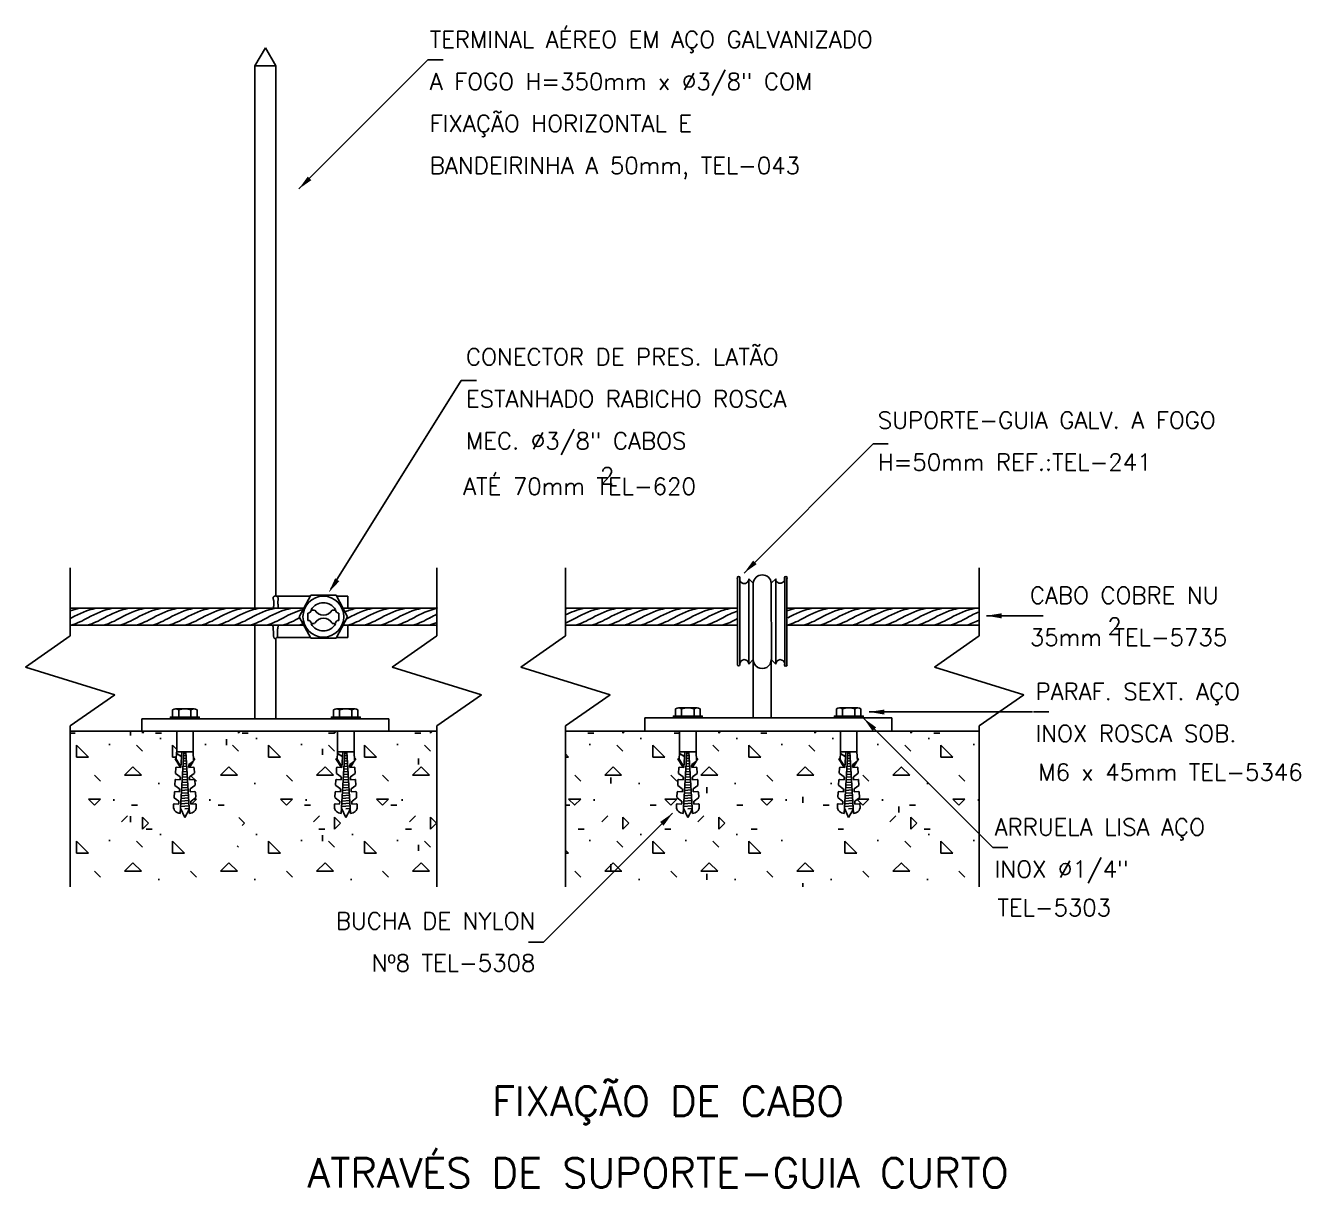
# Model space of a CAD drawing. Header units: millimetres. Extents: x -5910.3 to -5895.1, y -4738.6 to -4724.7.
import ezdxf
from ezdxf.enums import TextEntityAlignment as Align

# ---------------------------------------------------------------- set-up
doc = ezdxf.new("R2010")
doc.units = ezdxf.units.MM
doc.header["$LTSCALE"] = 10
doc.layers.add('Termotécnica', color=7, linetype='Continuous')
doc.styles.add('r140', font='romans.shx')
doc.styles.add('r80', font='romans.shx')

msp = doc.modelspace()

# ---------------------------------------------------------------- hatches: boundary and pattern name
at = {"layer": 'Termotécnica'}
h = msp.add_hatch(dxfattribs=at)
h.set_pattern_fill('CONCRE', color=1, scale=1.142857, style=0)
h.set_pattern_definition([(0, (-5913.127, -4744.8679), (1.14286, 1.14286), [0.14286, -1]), (90, (-5913.127, -4744.8679), (-1.14286, 1.14286), [0.14286, -1]), (135, (-5912.9841, -4744.86785), (-1.142857, 0), [0.20203, -1.414214]), (0, (-5912.9841, -4744.225), (1.14286, 1.14286), [0.14286, -1]), (45, (-5912.9127, -4744.2964), (0, 1.142857), [0.101015, -1.51523]), (135, (-5912.9127, -4744.2964), (-1.142857, 0), [0.101015, -1.51523]), (0, (-5912.5555, -4743.9393), (1.14286, 1.14286), [0.20203, -0.94083]), (45, (-5912.5555, -4743.9393), (0, 1.142857), [0.14286, -1.47339]), (135, (-5912.3535, -4743.9393), (-1.142857, 0), [0.14286, -1.47339]), (90, (-5912.3413, -4744.5821), (-1.14286, 1.14286), [0.14286, -1]), (45, (-5912.34125, -4744.5821), (0, 1.142857), [0.101015, -1.51523]), (135, (-5912.2698, -4744.5107), (-1.142857, 0), [0.101015, -1.51523]), (0, (-5912.9841, -4744.5821), (1.14286, 1.14286), [0.07143, -0.95714]), (0, (-5912.127, -4744.2964), (1.14286, 1.14286), [0.07143, -0.95714]), (90, (-5912.4841, -4744.1536), (-1.14286, 1.14286), [0.07143, -0.95714]), (135, (-5912.34125, -4744.7964), (-1.142857, 0), [0.101015, -1.51523]), (135, (-5912.84125, -4744.0107), (-1.142857, 0), [0.101015, -1.51523]), (45, (-5912.59125, -4744.49285), (0, 1.142857), [0.101015, -1.51523]), (90, (-5912.7341, -4744.725), (-1.14286, 1.14286), [0.01786, -1.125]), (90, (-5912.6805, -4744.2429), (-1.14286, 1.14286), [0.01786, -1.125]), (90, (-5912.1448, -4744.0464), (-1.14286, 1.14286), [0.01786, -1.125]), (90, (-5912.127, -4744.6536), (-1.14286, 1.14286), [0.01786, -1.125])])
h.paths.add_polyline_path([(-5908.091, -4734.189), (-5908.091, -4734.429), (-5907.911, -4734.429), (-5907.911, -4734.189)], flags=8)
h.paths.add_polyline_path([(-5901.007, -4734.166), (-5901.007, -4734.406), (-5900.827, -4734.406), (-5900.827, -4734.166)], flags=8)
h.paths.add_polyline_path([(-5906.39, -4733.486), (-5906.395, -4733.49), (-5906.438, -4733.561), (-5906.389, -4733.558, -0.414214), (-5906.383, -4733.563), (-5906.379, -4733.626, -0.253792), (-5906.382, -4733.631), (-5906.435, -4733.67, 0.253792), (-5906.438, -4733.676), (-5906.436, -4733.706), (-5906.381, -4733.702, -0.414214), (-5906.375, -4733.708), (-5906.371, -4733.771, -0.253792), (-5906.373, -4733.776), (-5906.427, -4733.815, 0.253792), (-5906.429, -4733.82), (-5906.427, -4733.85), (-5906.373, -4733.847, -0.414214), (-5906.366, -4733.853), (-5906.363, -4733.915, -0.253792), (-5906.365, -4733.921), (-5906.418, -4733.96, 0.253792), (-5906.421, -4733.965), (-5906.419, -4733.995), (-5906.364, -4733.992, -0.414214), (-5906.358, -4733.998), (-5906.356, -4734.027, -0.421108), (-5906.437, -4734.106), (-5906.44, -4734.06), (-5906.493, -4734.155), (-5906.543, -4734.045), (-5906.547, -4734.106, -0.421108), (-5906.628, -4734.027), (-5906.626, -4733.998, -0.414214), (-5906.619, -4733.992), (-5906.565, -4733.995), (-5906.563, -4733.965, 0.253792), (-5906.565, -4733.96), (-5906.619, -4733.921, -0.253792), (-5906.621, -4733.915), (-5906.617, -4733.853, -0.414214), (-5906.611, -4733.847), (-5906.556, -4733.85), (-5906.554, -4733.82, 0.253792), (-5906.557, -4733.815), (-5906.61, -4733.776, -0.253792), (-5906.613, -4733.771), (-5906.609, -4733.708, -0.414214), (-5906.603, -4733.702), (-5906.548, -4733.706), (-5906.546, -4733.676, 0.253792), (-5906.548, -4733.67), (-5906.602, -4733.631, -0.253792), (-5906.604, -4733.626), (-5906.601, -4733.563, -0.414214), (-5906.594, -4733.558), (-5906.545, -4733.561), (-5906.609, -4733.457), (-5906.6, -4733.453), (-5906.595, -4733.461), (-5906.59, -4733.387), (-5906.59, -4733.374), (-5906.59, -4733.13), (-5908.309, -4733.13), (-5908.309, -4733.374), (-5908.303, -4733.481, -0.253792), (-5908.305, -4733.486), (-5908.309, -4733.49), (-5908.353, -4733.561), (-5908.304, -4733.558, -0.414214), (-5908.298, -4733.563), (-5908.294, -4733.626, -0.253792), (-5908.297, -4733.631), (-5908.35, -4733.67, 0.253792), (-5908.352, -4733.676), (-5908.351, -4733.706), (-5908.296, -4733.702, -0.414214), (-5908.289, -4733.708), (-5908.286, -4733.771, -0.253792), (-5908.288, -4733.776), (-5908.342, -4733.815, 0.253792), (-5908.344, -4733.82), (-5908.342, -4733.85), (-5908.287, -4733.847, -0.414214), (-5908.281, -4733.853), (-5908.277, -4733.915, -0.253792), (-5908.28, -4733.921), (-5908.333, -4733.96, 0.253792), (-5908.336, -4733.965), (-5908.334, -4733.995), (-5908.279, -4733.992, -0.414214), (-5908.273, -4733.998), (-5908.271, -4734.027, -0.421108), (-5908.352, -4734.106), (-5908.355, -4734.06), (-5908.408, -4734.155), (-5908.458, -4734.045), (-5908.461, -4734.106, -0.421108), (-5908.542, -4734.027), (-5908.541, -4733.998, -0.414214), (-5908.534, -4733.992), (-5908.479, -4733.995), (-5908.478, -4733.965, 0.253792), (-5908.48, -4733.96), (-5908.533, -4733.921, -0.253792), (-5908.536, -4733.915), (-5908.532, -4733.853, -0.414214), (-5908.526, -4733.847), (-5908.471, -4733.85), (-5908.469, -4733.82, 0.253792), (-5908.472, -4733.815), (-5908.525, -4733.776, -0.253792), (-5908.528, -4733.771), (-5908.524, -4733.708, -0.414214), (-5908.517, -4733.702), (-5908.463, -4733.706), (-5908.461, -4733.676, 0.253792), (-5908.463, -4733.67), (-5908.517, -4733.631, -0.253792), (-5908.519, -4733.626), (-5908.515, -4733.563, -0.414214), (-5908.509, -4733.558), (-5908.46, -4733.561), (-5908.524, -4733.457), (-5908.515, -4733.453), (-5908.51, -4733.461), (-5908.505, -4733.387), (-5908.504, -4733.374), (-5908.504, -4733.13), (-5909.771, -4733.13), (-5909.771, -4734.979), (-5905.408, -4734.979), (-5905.408, -4733.13), (-5906.394, -4733.13), (-5906.394, -4733.374), (-5906.388, -4733.481, -0.253792)])
h.paths.add_polyline_path([(-5907.718, -4734.311, -1), (-5908.269, -4734.311, -1)], flags=16)
h.paths.add_polyline_path([(-5898.957, -4733.13), (-5900.41, -4733.13), (-5900.41, -4733.374), (-5900.404, -4733.481, -0.253792), (-5900.406, -4733.486), (-5900.41, -4733.49), (-5900.454, -4733.561), (-5900.405, -4733.558, -0.414214), (-5900.399, -4733.563), (-5900.395, -4733.626, -0.253792), (-5900.398, -4733.631), (-5900.451, -4733.67, 0.253792), (-5900.453, -4733.676), (-5900.452, -4733.706), (-5900.397, -4733.702, -0.414214), (-5900.39, -4733.708), (-5900.387, -4733.771, -0.253792), (-5900.389, -4733.776), (-5900.443, -4733.815, 0.253792), (-5900.445, -4733.82), (-5900.443, -4733.85), (-5900.388, -4733.847, -0.414214), (-5900.382, -4733.853), (-5900.378, -4733.915, -0.253792), (-5900.381, -4733.921), (-5900.434, -4733.96, 0.253792), (-5900.437, -4733.965), (-5900.435, -4733.995), (-5900.38, -4733.992, -0.414214), (-5900.374, -4733.998), (-5900.372, -4734.027, -0.421108), (-5900.453, -4734.106), (-5900.456, -4734.06), (-5900.509, -4734.155), (-5900.559, -4734.045), (-5900.562, -4734.106, -0.421108), (-5900.643, -4734.027), (-5900.642, -4733.998, -0.414214), (-5900.635, -4733.992), (-5900.58, -4733.995), (-5900.579, -4733.965, 0.253792), (-5900.581, -4733.96), (-5900.634, -4733.921, -0.253792), (-5900.637, -4733.915), (-5900.633, -4733.853, -0.414214), (-5900.627, -4733.847), (-5900.572, -4733.85), (-5900.57, -4733.82, 0.253792), (-5900.573, -4733.815), (-5900.626, -4733.776, -0.253792), (-5900.629, -4733.771), (-5900.625, -4733.708, -0.414214), (-5900.618, -4733.702), (-5900.564, -4733.706), (-5900.562, -4733.676, 0.253792), (-5900.564, -4733.67), (-5900.618, -4733.631, -0.253792), (-5900.62, -4733.626), (-5900.617, -4733.563, -0.414214), (-5900.61, -4733.558), (-5900.561, -4733.561), (-5900.625, -4733.457), (-5900.616, -4733.453), (-5900.611, -4733.461), (-5900.606, -4733.387), (-5900.605, -4733.374), (-5900.605, -4733.13), (-5902.325, -4733.13), (-5902.325, -4733.374), (-5902.318, -4733.481, -0.253792), (-5902.321, -4733.486), (-5902.325, -4733.49), (-5902.369, -4733.561), (-5902.32, -4733.558, -0.414214), (-5902.314, -4733.563), (-5902.31, -4733.626, -0.253792), (-5902.313, -4733.631), (-5902.366, -4733.67, 0.253792), (-5902.368, -4733.676), (-5902.367, -4733.706), (-5902.312, -4733.702, -0.414214), (-5902.305, -4733.708), (-5902.302, -4733.771, -0.253792), (-5902.304, -4733.776), (-5902.357, -4733.815, 0.253792), (-5902.36, -4733.82), (-5902.358, -4733.85), (-5902.303, -4733.847, -0.414214), (-5902.297, -4733.853), (-5902.293, -4733.915, -0.253792), (-5902.296, -4733.921), (-5902.349, -4733.96, 0.253792), (-5902.351, -4733.965), (-5902.35, -4733.995), (-5902.295, -4733.992, -0.414214), (-5902.288, -4733.998), (-5902.287, -4734.027, -0.421108), (-5902.368, -4734.106), (-5902.37, -4734.06), (-5902.424, -4734.155), (-5902.474, -4734.045), (-5902.477, -4734.106, -0.421108), (-5902.558, -4734.027), (-5902.557, -4733.998, -0.414214), (-5902.55, -4733.992), (-5902.495, -4733.995), (-5902.493, -4733.965, 0.253792), (-5902.496, -4733.96), (-5902.549, -4733.921, -0.253792), (-5902.552, -4733.915), (-5902.548, -4733.853, -0.414214), (-5902.542, -4733.847), (-5902.487, -4733.85), (-5902.485, -4733.82, 0.253792), (-5902.488, -4733.815), (-5902.541, -4733.776, -0.253792), (-5902.543, -4733.771), (-5902.54, -4733.708, -0.414214), (-5902.533, -4733.702), (-5902.478, -4733.706), (-5902.477, -4733.676, 0.253792), (-5902.479, -4733.67), (-5902.532, -4733.631, -0.253792), (-5902.535, -4733.626), (-5902.531, -4733.563, -0.414214), (-5902.525, -4733.558), (-5902.476, -4733.561), (-5902.54, -4733.457), (-5902.531, -4733.453), (-5902.525, -4733.461), (-5902.521, -4733.387), (-5902.52, -4733.374), (-5902.52, -4733.13), (-5903.879, -4733.13), (-5903.879, -4734.979), (-5898.957, -4734.979)])
h.paths.add_polyline_path([(-5900.635, -4734.289, -1), (-5901.185, -4734.289, -1)], flags=16)

# ---------------------------------------------------------------- linework, layer by layer
at = {"layer": 'Termotécnica', "color": 2}
for p, q in [((-5907.574, -4725.214), (-5907.449, -4724.998)), ((-5907.324, -4725.214), (-5907.449, -4724.998)), ((-5907.051, -4726.677), (-5905.515, -4725.142)), ((-5905.335, -4725.142), (-5905.515, -4725.142)), ((-5907.574, -4731.666), (-5907.574, -4725.214)), ((-5907.574, -4725.214), (-5907.324, -4725.214)), ((-5907.324, -4725.214), (-5907.324, -4731.521)), ((-5906.669, -4731.44), (-5905.118, -4728.958)), ((-5904.937, -4728.958), (-5905.118, -4728.958)), ((-5901.753, -4731.247), (-5900.218, -4729.711)), ((-5900.037, -4729.711), (-5900.218, -4729.711)), ((-5909.771, -4731.185), (-5909.771, -4731.995)), ((-5905.408, -4731.185), (-5905.408, -4731.995)), ((-5903.879, -4731.185), (-5903.879, -4731.995)), ((-5898.957, -4731.185), (-5898.957, -4731.995)), ((-5901.831, -4732.331), (-5901.831, -4731.315)), ((-5901.805, -4732.331), (-5901.805, -4731.315)), ((-5901.698, -4732.331), (-5901.698, -4731.315)), ((-5901.698, -4731.315), (-5901.644, -4731.368)), ((-5901.644, -4731.368), (-5901.644, -4732.304)), ((-5901.431, -4731.368), (-5901.377, -4731.315)), ((-5901.428, -4732.284), (-5901.429, -4731.372)), ((-5901.377, -4732.331), (-5901.377, -4731.315)), ((-5901.27, -4732.357), (-5901.27, -4731.288)), ((-5901.243, -4732.331), (-5901.243, -4731.315)), ((-5907.32, -4731.522), (-5906.917, -4731.522)), ((-5907.298, -4731.542), (-5907.298, -4731.546)), ((-5907.047, -4731.766), (-5906.909, -4731.509)), ((-5906.759, -4731.509), (-5906.909, -4731.509)), ((-5906.759, -4731.509), (-5906.608, -4731.509)), ((-5906.608, -4731.509), (-5906.47, -4731.766)), ((-5906.601, -4731.522), (-5906.466, -4731.522)), ((-5906.466, -4731.666), (-5906.466, -4731.522)), ((-5909.771, -4731.666), (-5906.994, -4731.666)), ((-5906.863, -4731.688), (-5906.902, -4731.688)), ((-5906.655, -4731.688), (-5906.615, -4731.688)), ((-5906.524, -4731.666), (-5905.408, -4731.666)), ((-5903.879, -4731.666), (-5901.831, -4731.666)), ((-5901.243, -4731.666), (-5898.957, -4731.666)), ((-5906.992, -4731.869), (-5909.771, -4731.869)), ((-5907.574, -4732.983), (-5907.574, -4731.869)), ((-5906.909, -4732.023), (-5907.047, -4731.766)), ((-5906.943, -4731.723), (-5906.943, -4731.81)), ((-5906.863, -4731.846), (-5906.902, -4731.846)), ((-5906.655, -4731.846), (-5906.615, -4731.846)), ((-5906.47, -4731.766), (-5906.608, -4732.023)), ((-5906.574, -4731.723), (-5906.574, -4731.81)), ((-5905.408, -4731.869), (-5906.525, -4731.869)), ((-5906.466, -4732.012), (-5906.466, -4731.868)), ((-5901.831, -4731.869), (-5903.879, -4731.869)), ((-5898.957, -4731.869), (-5901.243, -4731.869)), ((-5898.87, -4731.755), (-5898.427, -4731.755)), ((-5898.427, -4731.755), (-5898.258, -4731.755)), ((-5898.195, -4731.755), (-5898.258, -4731.755)), ((-5909.771, -4731.995), (-5910.303, -4732.366)), ((-5907.311, -4732.012), (-5906.915, -4732.012)), ((-5906.602, -4732.012), (-5906.466, -4732.012)), ((-5905.408, -4731.995), (-5905.94, -4732.366)), ((-5903.879, -4731.995), (-5904.411, -4732.366)), ((-5898.957, -4731.995), (-5899.489, -4732.366)), ((-5907.324, -4732.025), (-5907.324, -4732.983)), ((-5906.759, -4732.023), (-5906.909, -4732.023)), ((-5906.759, -4732.023), (-5906.608, -4732.023)), ((-5901.644, -4732.277), (-5901.698, -4732.331)), ((-5901.644, -4732.277), (-5901.644, -4732.971)), ((-5901.644, -4732.971), (-5901.644, -4732.277)), ((-5901.644, -4732.971), (-5901.644, -4732.277)), ((-5901.43, -4732.277), (-5901.377, -4732.331)), ((-5901.43, -4732.971), (-5901.43, -4732.277)), ((-5910.303, -4732.366), (-5909.239, -4732.696)), ((-5905.94, -4732.366), (-5904.876, -4732.696)), ((-5904.411, -4732.366), (-5903.346, -4732.696)), ((-5899.489, -4732.366), (-5898.424, -4732.696)), ((-5909.239, -4732.696), (-5909.771, -4733.066)), ((-5904.876, -4732.696), (-5905.408, -4733.066)), ((-5903.346, -4732.696), (-5903.879, -4733.066)), ((-5898.424, -4732.696), (-5898.957, -4733.066)), ((-5908.552, -4732.876), (-5908.552, -4732.96)), ((-5908.299, -4732.862), (-5908.516, -4732.862)), ((-5908.48, -4732.876), (-5908.48, -4732.96)), ((-5908.334, -4732.876), (-5908.334, -4732.96)), ((-5908.262, -4732.876), (-5908.262, -4732.96)), ((-5906.637, -4732.876), (-5906.637, -4732.96)), ((-5906.384, -4732.862), (-5906.601, -4732.862)), ((-5906.565, -4732.876), (-5906.565, -4732.96)), ((-5906.419, -4732.876), (-5906.419, -4732.96)), ((-5906.347, -4732.876), (-5906.347, -4732.96)), ((-5902.568, -4732.864), (-5902.568, -4732.948)), ((-5902.314, -4732.85), (-5902.532, -4732.85)), ((-5902.496, -4732.864), (-5902.496, -4732.948)), ((-5902.349, -4732.864), (-5902.349, -4732.948)), ((-5902.277, -4732.864), (-5902.277, -4732.948)), ((-5900.653, -4732.864), (-5900.653, -4732.948)), ((-5900.4, -4732.85), (-5900.617, -4732.85)), ((-5900.581, -4732.864), (-5900.581, -4732.948)), ((-5900.435, -4732.864), (-5900.435, -4732.948)), ((-5900.363, -4732.864), (-5900.363, -4732.948)), ((-5900.264, -4732.899), (-5898.321, -4732.899)), ((-5898.128, -4732.899), (-5898.308, -4732.899)), ((-5909.771, -4733.066), (-5909.771, -4734.979)), ((-5908.919, -4732.983), (-5908.919, -4733.13)), ((-5908.919, -4732.983), (-5905.98, -4732.983)), ((-5908.552, -4732.96), (-5908.262, -4732.96)), ((-5906.637, -4732.96), (-5906.347, -4732.96)), ((-5905.98, -4733.13), (-5905.98, -4732.983)), ((-5905.408, -4733.066), (-5905.408, -4734.979)), ((-5903.879, -4733.066), (-5903.879, -4734.979)), ((-5902.935, -4732.971), (-5902.935, -4733.13)), ((-5902.935, -4732.971), (-5899.995, -4732.971)), ((-5902.568, -4732.948), (-5902.277, -4732.948)), ((-5900.653, -4732.948), (-5900.363, -4732.948)), ((-5900.33, -4732.976), (-5898.795, -4734.512)), ((-5899.995, -4733.13), (-5899.995, -4732.971)), ((-5898.957, -4733.066), (-5898.957, -4734.979)), ((-5908.504, -4733.13), (-5908.309, -4733.13)), ((-5908.504, -4733.374), (-5908.504, -4733.13)), ((-5908.309, -4733.374), (-5908.309, -4733.13)), ((-5906.59, -4733.13), (-5906.394, -4733.13)), ((-5906.59, -4733.374), (-5906.59, -4733.13)), ((-5906.394, -4733.374), (-5906.394, -4733.13)), ((-5902.52, -4733.13), (-5902.325, -4733.13)), ((-5902.52, -4733.374), (-5902.52, -4733.13)), ((-5902.325, -4733.374), (-5902.325, -4733.13)), ((-5900.605, -4733.13), (-5900.41, -4733.13)), ((-5900.605, -4733.374), (-5900.605, -4733.13)), ((-5900.41, -4733.374), (-5900.41, -4733.13)), ((-5908.504, -4733.374), (-5908.309, -4733.374)), ((-5908.461, -4734.106), (-5908.419, -4733.374)), ((-5908.454, -4733.561), (-5908.443, -4733.374)), ((-5908.352, -4734.106), (-5908.394, -4733.374)), ((-5906.59, -4733.374), (-5906.394, -4733.374)), ((-5906.547, -4734.106), (-5906.504, -4733.374)), ((-5906.539, -4733.561), (-5906.529, -4733.374)), ((-5906.437, -4734.106), (-5906.48, -4733.374)), ((-5902.52, -4733.374), (-5902.325, -4733.374)), ((-5902.477, -4734.106), (-5902.435, -4733.374)), ((-5902.47, -4733.561), (-5902.459, -4733.374)), ((-5902.368, -4734.106), (-5902.41, -4733.374)), ((-5900.605, -4733.374), (-5900.41, -4733.374)), ((-5900.562, -4734.106), (-5900.52, -4733.374)), ((-5900.555, -4733.561), (-5900.544, -4733.374)), ((-5900.453, -4734.106), (-5900.495, -4733.374)), ((-5908.359, -4733.561), (-5908.361, -4733.531)), ((-5908.358, -4733.526), (-5908.305, -4733.486)), ((-5906.444, -4733.561), (-5906.446, -4733.531)), ((-5906.444, -4733.526), (-5906.39, -4733.486)), ((-5902.375, -4733.561), (-5902.377, -4733.531)), ((-5902.374, -4733.526), (-5902.321, -4733.486)), ((-5900.46, -4733.561), (-5900.462, -4733.531)), ((-5900.459, -4733.526), (-5900.406, -4733.486)), ((-5908.519, -4733.626), (-5908.515, -4733.563)), ((-5908.463, -4733.67), (-5908.517, -4733.631)), ((-5908.509, -4733.558), (-5908.454, -4733.561)), ((-5908.463, -4733.706), (-5908.461, -4733.676)), ((-5908.304, -4733.558), (-5908.359, -4733.561)), ((-5908.351, -4733.706), (-5908.352, -4733.676)), ((-5908.35, -4733.67), (-5908.297, -4733.631)), ((-5908.294, -4733.626), (-5908.298, -4733.563)), ((-5906.604, -4733.626), (-5906.601, -4733.563)), ((-5906.548, -4733.67), (-5906.602, -4733.631)), ((-5906.594, -4733.558), (-5906.539, -4733.561)), ((-5906.548, -4733.706), (-5906.546, -4733.676)), ((-5906.389, -4733.558), (-5906.444, -4733.561)), ((-5906.436, -4733.706), (-5906.438, -4733.676)), ((-5906.435, -4733.67), (-5906.382, -4733.631)), ((-5906.379, -4733.626), (-5906.383, -4733.563)), ((-5902.535, -4733.626), (-5902.531, -4733.563)), ((-5902.479, -4733.67), (-5902.532, -4733.631)), ((-5902.525, -4733.558), (-5902.47, -4733.561)), ((-5902.478, -4733.706), (-5902.477, -4733.676)), ((-5902.32, -4733.558), (-5902.375, -4733.561)), ((-5902.367, -4733.706), (-5902.368, -4733.676)), ((-5902.366, -4733.67), (-5902.313, -4733.631)), ((-5902.31, -4733.626), (-5902.314, -4733.563)), ((-5900.62, -4733.626), (-5900.617, -4733.563)), ((-5900.564, -4733.67), (-5900.618, -4733.631)), ((-5900.61, -4733.558), (-5900.555, -4733.561)), ((-5900.564, -4733.706), (-5900.562, -4733.676)), ((-5900.405, -4733.558), (-5900.46, -4733.561)), ((-5900.452, -4733.706), (-5900.453, -4733.676)), ((-5900.451, -4733.67), (-5900.398, -4733.631)), ((-5900.395, -4733.626), (-5900.399, -4733.563)), ((-5908.528, -4733.771), (-5908.524, -4733.708)), ((-5908.472, -4733.815), (-5908.525, -4733.776)), ((-5908.517, -4733.702), (-5908.463, -4733.706)), ((-5908.471, -4733.85), (-5908.469, -4733.82)), ((-5908.296, -4733.702), (-5908.351, -4733.706)), ((-5908.342, -4733.85), (-5908.344, -4733.82)), ((-5908.342, -4733.815), (-5908.288, -4733.776)), ((-5908.286, -4733.771), (-5908.289, -4733.708)), ((-5906.613, -4733.771), (-5906.609, -4733.708)), ((-5906.557, -4733.815), (-5906.61, -4733.776)), ((-5906.603, -4733.702), (-5906.548, -4733.706)), ((-5906.556, -4733.85), (-5906.554, -4733.82)), ((-5906.381, -4733.702), (-5906.436, -4733.706)), ((-5906.427, -4733.85), (-5906.429, -4733.82)), ((-5906.427, -4733.815), (-5906.373, -4733.776)), ((-5906.371, -4733.771), (-5906.375, -4733.708)), ((-5902.543, -4733.771), (-5902.54, -4733.708)), ((-5902.488, -4733.815), (-5902.541, -4733.776)), ((-5902.533, -4733.702), (-5902.478, -4733.706)), ((-5902.487, -4733.85), (-5902.485, -4733.82)), ((-5902.312, -4733.702), (-5902.367, -4733.706)), ((-5902.358, -4733.85), (-5902.36, -4733.82)), ((-5902.357, -4733.815), (-5902.304, -4733.776)), ((-5902.302, -4733.771), (-5902.305, -4733.708)), ((-5900.629, -4733.771), (-5900.625, -4733.708)), ((-5900.573, -4733.815), (-5900.626, -4733.776)), ((-5900.618, -4733.702), (-5900.564, -4733.706)), ((-5900.572, -4733.85), (-5900.57, -4733.82)), ((-5900.397, -4733.702), (-5900.452, -4733.706)), ((-5900.443, -4733.85), (-5900.445, -4733.82)), ((-5900.443, -4733.815), (-5900.389, -4733.776)), ((-5900.387, -4733.771), (-5900.39, -4733.708)), ((-5908.536, -4733.915), (-5908.532, -4733.853)), ((-5908.534, -4733.992), (-5908.479, -4733.995)), ((-5908.48, -4733.96), (-5908.533, -4733.921)), ((-5908.526, -4733.847), (-5908.471, -4733.85)), ((-5908.479, -4733.995), (-5908.478, -4733.965)), ((-5908.287, -4733.847), (-5908.342, -4733.85)), ((-5908.334, -4733.995), (-5908.336, -4733.965)), ((-5908.279, -4733.992), (-5908.334, -4733.995)), ((-5908.333, -4733.96), (-5908.28, -4733.921)), ((-5908.277, -4733.915), (-5908.281, -4733.853)), ((-5906.621, -4733.915), (-5906.617, -4733.853)), ((-5906.565, -4733.96), (-5906.619, -4733.921)), ((-5906.619, -4733.992), (-5906.565, -4733.995)), ((-5906.611, -4733.847), (-5906.556, -4733.85)), ((-5906.565, -4733.995), (-5906.563, -4733.965)), ((-5906.373, -4733.847), (-5906.427, -4733.85)), ((-5906.419, -4733.995), (-5906.421, -4733.965)), ((-5906.364, -4733.992), (-5906.419, -4733.995)), ((-5906.418, -4733.96), (-5906.365, -4733.921)), ((-5906.363, -4733.915), (-5906.366, -4733.853)), ((-5902.552, -4733.915), (-5902.548, -4733.853)), ((-5902.55, -4733.992), (-5902.495, -4733.995)), ((-5902.496, -4733.96), (-5902.549, -4733.921)), ((-5902.542, -4733.847), (-5902.487, -4733.85)), ((-5902.495, -4733.995), (-5902.493, -4733.965)), ((-5902.303, -4733.847), (-5902.358, -4733.85)), ((-5902.35, -4733.995), (-5902.351, -4733.965)), ((-5902.295, -4733.992), (-5902.35, -4733.995)), ((-5902.349, -4733.96), (-5902.296, -4733.921)), ((-5902.293, -4733.915), (-5902.297, -4733.853)), ((-5900.637, -4733.915), (-5900.633, -4733.853)), ((-5900.635, -4733.992), (-5900.58, -4733.995)), ((-5900.581, -4733.96), (-5900.634, -4733.921)), ((-5900.627, -4733.847), (-5900.572, -4733.85)), ((-5900.58, -4733.995), (-5900.579, -4733.965)), ((-5900.388, -4733.847), (-5900.443, -4733.85)), ((-5900.435, -4733.995), (-5900.437, -4733.965)), ((-5900.38, -4733.992), (-5900.435, -4733.995)), ((-5900.434, -4733.96), (-5900.381, -4733.921)), ((-5900.378, -4733.915), (-5900.382, -4733.853)), ((-5908.542, -4734.027), (-5908.541, -4733.998)), ((-5908.408, -4734.155), (-5908.458, -4734.045)), ((-5908.355, -4734.06), (-5908.408, -4734.155)), ((-5908.271, -4734.027), (-5908.273, -4733.998)), ((-5906.628, -4734.027), (-5906.626, -4733.998)), ((-5906.493, -4734.155), (-5906.543, -4734.045)), ((-5906.44, -4734.06), (-5906.493, -4734.155)), ((-5906.356, -4734.027), (-5906.358, -4733.998)), ((-5902.604, -4734.104), (-5904.14, -4735.639)), ((-5902.558, -4734.027), (-5902.557, -4733.998)), ((-5902.424, -4734.155), (-5902.474, -4734.045)), ((-5902.37, -4734.06), (-5902.424, -4734.155)), ((-5902.287, -4734.027), (-5902.288, -4733.998)), ((-5900.643, -4734.027), (-5900.642, -4733.998)), ((-5900.509, -4734.155), (-5900.559, -4734.045)), ((-5900.456, -4734.06), (-5900.509, -4734.155)), ((-5900.372, -4734.027), (-5900.374, -4733.998)), ((-5898.615, -4734.512), (-5898.795, -4734.512)), ((-5904.14, -4735.639), (-5904.32, -4735.639))]:
    msp.add_line(p, q, dxfattribs=at)
at = {"layer": 'Termotécnica', "color": 3}
for p, q in [((-5905.408, -4733.13), (-5909.771, -4733.13)), ((-5898.957, -4733.13), (-5903.879, -4733.13))]:
    msp.add_line(p, q, dxfattribs=at)
at = {"layer": 'Termotécnica', "color": 1}
for p, q in [((-5908.505, -4733.387), (-5908.504, -4733.374)), ((-5908.309, -4733.374), (-5908.303, -4733.481)), ((-5906.59, -4733.387), (-5906.59, -4733.374)), ((-5906.394, -4733.374), (-5906.388, -4733.481)), ((-5902.521, -4733.387), (-5902.52, -4733.374)), ((-5902.325, -4733.374), (-5902.318, -4733.481)), ((-5900.606, -4733.387), (-5900.605, -4733.374)), ((-5900.41, -4733.374), (-5900.404, -4733.481)), ((-5908.524, -4733.457), (-5908.515, -4733.453)), ((-5908.46, -4733.561), (-5908.524, -4733.457)), ((-5908.454, -4733.552), (-5908.515, -4733.453)), ((-5908.505, -4733.387), (-5908.51, -4733.461)), ((-5908.449, -4733.431), (-5908.503, -4733.392)), ((-5908.386, -4733.514), (-5908.427, -4733.517)), ((-5908.388, -4733.482), (-5908.425, -4733.485)), ((-5908.39, -4733.451), (-5908.423, -4733.453)), ((-5908.392, -4733.419), (-5908.422, -4733.422)), ((-5908.394, -4733.388), (-5908.42, -4733.39)), ((-5908.36, -4733.552), (-5908.331, -4733.505)), ((-5908.353, -4733.561), (-5908.309, -4733.49)), ((-5908.304, -4733.461), (-5908.298, -4733.453)), ((-5908.303, -4733.479), (-5908.289, -4733.457)), ((-5908.289, -4733.457), (-5908.298, -4733.453)), ((-5906.609, -4733.457), (-5906.6, -4733.453)), ((-5906.545, -4733.561), (-5906.609, -4733.457)), ((-5906.539, -4733.552), (-5906.6, -4733.453)), ((-5906.59, -4733.387), (-5906.595, -4733.461)), ((-5906.535, -4733.431), (-5906.588, -4733.392)), ((-5906.472, -4733.514), (-5906.512, -4733.517)), ((-5906.473, -4733.482), (-5906.51, -4733.485)), ((-5906.475, -4733.451), (-5906.509, -4733.453)), ((-5906.477, -4733.419), (-5906.507, -4733.422)), ((-5906.479, -4733.388), (-5906.505, -4733.39)), ((-5906.445, -4733.552), (-5906.416, -4733.505)), ((-5906.438, -4733.561), (-5906.395, -4733.49)), ((-5906.389, -4733.461), (-5906.384, -4733.453)), ((-5906.388, -4733.479), (-5906.374, -4733.457)), ((-5906.374, -4733.457), (-5906.384, -4733.453)), ((-5902.54, -4733.457), (-5902.531, -4733.453)), ((-5902.476, -4733.561), (-5902.54, -4733.457)), ((-5902.469, -4733.552), (-5902.531, -4733.453)), ((-5902.521, -4733.387), (-5902.525, -4733.461)), ((-5902.465, -4733.431), (-5902.519, -4733.392)), ((-5902.402, -4733.514), (-5902.443, -4733.517)), ((-5902.404, -4733.482), (-5902.441, -4733.485)), ((-5902.406, -4733.451), (-5902.439, -4733.453)), ((-5902.408, -4733.419), (-5902.437, -4733.422)), ((-5902.41, -4733.388), (-5902.436, -4733.39)), ((-5902.375, -4733.552), (-5902.347, -4733.505)), ((-5902.369, -4733.561), (-5902.325, -4733.49)), ((-5902.32, -4733.461), (-5902.314, -4733.453)), ((-5902.319, -4733.479), (-5902.305, -4733.457)), ((-5902.305, -4733.457), (-5902.314, -4733.453)), ((-5900.625, -4733.457), (-5900.616, -4733.453)), ((-5900.561, -4733.561), (-5900.625, -4733.457)), ((-5900.555, -4733.552), (-5900.616, -4733.453)), ((-5900.606, -4733.387), (-5900.611, -4733.461)), ((-5900.55, -4733.431), (-5900.604, -4733.392)), ((-5900.487, -4733.514), (-5900.528, -4733.517)), ((-5900.489, -4733.482), (-5900.526, -4733.485)), ((-5900.491, -4733.451), (-5900.524, -4733.453)), ((-5900.493, -4733.419), (-5900.523, -4733.422)), ((-5900.495, -4733.388), (-5900.521, -4733.39)), ((-5900.461, -4733.552), (-5900.432, -4733.505)), ((-5900.454, -4733.561), (-5900.41, -4733.49)), ((-5900.405, -4733.461), (-5900.399, -4733.453)), ((-5900.404, -4733.479), (-5900.39, -4733.457)), ((-5900.39, -4733.457), (-5900.399, -4733.453)), ((-5908.377, -4733.671), (-5908.436, -4733.676)), ((-5908.379, -4733.639), (-5908.435, -4733.644)), ((-5908.381, -4733.608), (-5908.433, -4733.612)), ((-5908.383, -4733.576), (-5908.431, -4733.581)), ((-5908.385, -4733.545), (-5908.429, -4733.549)), ((-5906.462, -4733.671), (-5906.522, -4733.676)), ((-5906.464, -4733.639), (-5906.52, -4733.644)), ((-5906.466, -4733.608), (-5906.518, -4733.612)), ((-5906.468, -4733.576), (-5906.516, -4733.581)), ((-5906.47, -4733.545), (-5906.514, -4733.549)), ((-5902.393, -4733.671), (-5902.452, -4733.676)), ((-5902.395, -4733.639), (-5902.45, -4733.644)), ((-5902.397, -4733.608), (-5902.449, -4733.612)), ((-5902.399, -4733.576), (-5902.447, -4733.581)), ((-5902.4, -4733.545), (-5902.445, -4733.549)), ((-5900.478, -4733.671), (-5900.537, -4733.676)), ((-5900.48, -4733.639), (-5900.536, -4733.644)), ((-5900.482, -4733.608), (-5900.534, -4733.612)), ((-5900.484, -4733.576), (-5900.532, -4733.581)), ((-5900.486, -4733.545), (-5900.53, -4733.549)), ((-5908.368, -4733.828), (-5908.446, -4733.835)), ((-5908.37, -4733.797), (-5908.444, -4733.803)), ((-5908.372, -4733.765), (-5908.442, -4733.771)), ((-5908.374, -4733.734), (-5908.44, -4733.74)), ((-5908.375, -4733.702), (-5908.438, -4733.708)), ((-5906.453, -4733.828), (-5906.531, -4733.835)), ((-5906.455, -4733.797), (-5906.529, -4733.803)), ((-5906.457, -4733.765), (-5906.527, -4733.771)), ((-5906.459, -4733.734), (-5906.525, -4733.74)), ((-5906.461, -4733.702), (-5906.523, -4733.708)), ((-5902.384, -4733.828), (-5902.461, -4733.835)), ((-5902.386, -4733.797), (-5902.46, -4733.803)), ((-5902.388, -4733.765), (-5902.458, -4733.771)), ((-5902.389, -4733.734), (-5902.456, -4733.74)), ((-5902.391, -4733.702), (-5902.454, -4733.708)), ((-5900.469, -4733.828), (-5900.547, -4733.835)), ((-5900.471, -4733.797), (-5900.545, -4733.803)), ((-5900.473, -4733.765), (-5900.543, -4733.771)), ((-5900.475, -4733.734), (-5900.541, -4733.74)), ((-5900.476, -4733.702), (-5900.539, -4733.708)), ((-5908.359, -4733.986), (-5908.455, -4733.994)), ((-5908.361, -4733.954), (-5908.453, -4733.962)), ((-5908.363, -4733.923), (-5908.451, -4733.93)), ((-5908.364, -4733.891), (-5908.449, -4733.898)), ((-5908.366, -4733.86), (-5908.447, -4733.867)), ((-5906.444, -4733.986), (-5906.54, -4733.994)), ((-5906.446, -4733.954), (-5906.538, -4733.962)), ((-5906.448, -4733.923), (-5906.536, -4733.93)), ((-5906.45, -4733.891), (-5906.534, -4733.898)), ((-5906.451, -4733.86), (-5906.533, -4733.867)), ((-5902.375, -4733.986), (-5902.471, -4733.994)), ((-5902.377, -4733.954), (-5902.469, -4733.962)), ((-5902.378, -4733.923), (-5902.467, -4733.93)), ((-5902.38, -4733.891), (-5902.465, -4733.898)), ((-5902.382, -4733.86), (-5902.463, -4733.867)), ((-5900.46, -4733.986), (-5900.556, -4733.994)), ((-5900.462, -4733.954), (-5900.554, -4733.962)), ((-5900.464, -4733.923), (-5900.552, -4733.93)), ((-5900.465, -4733.891), (-5900.55, -4733.898)), ((-5900.467, -4733.86), (-5900.548, -4733.867)), ((-5908.357, -4734.017), (-5908.457, -4734.026)), ((-5908.355, -4734.048), (-5908.408, -4734.053)), ((-5906.442, -4734.017), (-5906.542, -4734.026)), ((-5906.44, -4734.048), (-5906.493, -4734.053)), ((-5902.373, -4734.017), (-5902.473, -4734.026)), ((-5902.371, -4734.048), (-5902.424, -4734.053)), ((-5900.458, -4734.017), (-5900.558, -4734.026)), ((-5900.456, -4734.048), (-5900.509, -4734.053))]:
    msp.add_line(p, q, dxfattribs=at)
at = {"layer": 'Termotécnica', "color": 2}
for points in [[(-5907.298, -4731.542), (-5907.299, -4731.539), (-5907.3, -4731.537), (-5907.301, -4731.535), (-5907.302, -4731.533), (-5907.304, -4731.531), (-5907.306, -4731.53), (-5907.308, -4731.528), (-5907.31, -4731.527), (-5907.312, -4731.526), (-5907.314, -4731.525), (-5907.316, -4731.524), (-5907.318, -4731.523), (-5907.321, -4731.522), (-5907.323, -4731.521), (-5907.325, -4731.52), (-5907.327, -4731.52), (-5907.329, -4731.52), (-5907.331, -4731.52), (-5907.333, -4731.52), (-5907.334, -4731.52), (-5907.336, -4731.521), (-5907.338, -4731.521), (-5907.34, -4731.522), (-5907.343, -4731.524), (-5907.345, -4731.525), (-5907.347, -4731.527), (-5907.35, -4731.529), (-5907.352, -4731.531), (-5907.355, -4731.533), (-5907.356, -4731.536), (-5907.357, -4731.539), (-5907.358, -4731.543), (-5907.358, -4731.547), (-5907.357, -4731.551), (-5907.356, -4731.556), (-5907.354, -4731.561), (-5907.353, -4731.566), (-5907.351, -4731.571), (-5907.349, -4731.576), (-5907.348, -4731.581), (-5907.347, -4731.586), (-5907.347, -4731.591), (-5907.347, -4731.596), (-5907.347, -4731.6), (-5907.347, -4731.605), (-5907.347, -4731.609), (-5907.348, -4731.613), (-5907.348, -4731.618), (-5907.349, -4731.622), (-5907.349, -4731.626), (-5907.349, -4731.631), (-5907.35, -4731.635), (-5907.35, -4731.639), (-5907.351, -4731.643), (-5907.351, -4731.647), (-5907.352, -4731.651), (-5907.353, -4731.654), (-5907.354, -4731.658), (-5907.355, -4731.661), (-5907.356, -4731.665), (-5907.357, -4731.666)], [(-5907.296, -4731.666), (-5907.295, -4731.662), (-5907.295, -4731.656), (-5907.296, -4731.651), (-5907.296, -4731.645), (-5907.296, -4731.639), (-5907.297, -4731.633), (-5907.297, -4731.626), (-5907.298, -4731.62), (-5907.299, -4731.614), (-5907.299, -4731.608), (-5907.3, -4731.603), (-5907.3, -4731.598), (-5907.3, -4731.594), (-5907.3, -4731.591), (-5907.299, -4731.587), (-5907.299, -4731.584), (-5907.299, -4731.581), (-5907.299, -4731.577), (-5907.298, -4731.574), (-5907.298, -4731.57), (-5907.298, -4731.566), (-5907.297, -4731.562), (-5907.297, -4731.557), (-5907.297, -4731.553), (-5907.297, -4731.549), (-5907.298, -4731.546)], [(-5907.359, -4731.869), (-5907.359, -4731.873), (-5907.359, -4731.88), (-5907.358, -4731.886), (-5907.358, -4731.893), (-5907.358, -4731.899), (-5907.358, -4731.905), (-5907.357, -4731.911), (-5907.357, -4731.917), (-5907.356, -4731.923), (-5907.355, -4731.929), (-5907.354, -4731.934), (-5907.353, -4731.939), (-5907.352, -4731.944), (-5907.352, -4731.949), (-5907.351, -4731.954), (-5907.351, -4731.959), (-5907.351, -4731.964), (-5907.351, -4731.968), (-5907.351, -4731.973), (-5907.351, -4731.978), (-5907.352, -4731.982), (-5907.352, -4731.986), (-5907.352, -4731.991), (-5907.352, -4731.995), (-5907.352, -4731.999), (-5907.351, -4732.003), (-5907.35, -4732.007), (-5907.349, -4732.011), (-5907.348, -4732.015), (-5907.346, -4732.018), (-5907.345, -4732.02), (-5907.343, -4732.023), (-5907.341, -4732.025), (-5907.339, -4732.026), (-5907.337, -4732.027), (-5907.335, -4732.027), (-5907.333, -4732.027), (-5907.331, -4732.027), (-5907.328, -4732.027), (-5907.326, -4732.026), (-5907.324, -4732.025), (-5907.323, -4732.024), (-5907.321, -4732.023), (-5907.319, -4732.021), (-5907.318, -4732.02), (-5907.316, -4732.018), (-5907.315, -4732.016), (-5907.313, -4732.015), (-5907.312, -4732.013), (-5907.311, -4732.012), (-5907.31, -4732.01), (-5907.308, -4732.008), (-5907.307, -4732.006), (-5907.307, -4732.004), (-5907.306, -4732.002), (-5907.305, -4731.999), (-5907.305, -4731.997), (-5907.304, -4731.994), (-5907.304, -4731.991), (-5907.304, -4731.988), (-5907.304, -4731.984), (-5907.304, -4731.981), (-5907.304, -4731.977), (-5907.304, -4731.974), (-5907.305, -4731.97), (-5907.305, -4731.966), (-5907.305, -4731.962), (-5907.306, -4731.958), (-5907.306, -4731.954), (-5907.306, -4731.949), (-5907.306, -4731.943), (-5907.305, -4731.937), (-5907.305, -4731.931), (-5907.304, -4731.923), (-5907.303, -4731.916), (-5907.302, -4731.908), (-5907.3, -4731.9), (-5907.299, -4731.892), (-5907.298, -4731.885), (-5907.297, -4731.877), (-5907.295, -4731.87), (-5907.295, -4731.869)]]:
    msp.add_lwpolyline(points, dxfattribs=at)
at = {"layer": 'Termotécnica', "color": 1}
for points in [[(-5908.578, -4732.983), (-5908.235, -4732.983), (-5908.235, -4732.96), (-5908.578, -4732.96)], [(-5906.663, -4732.983), (-5906.32, -4732.983), (-5906.32, -4732.96), (-5906.663, -4732.96)], [(-5902.594, -4732.971), (-5902.251, -4732.971), (-5902.251, -4732.948), (-5902.594, -4732.948)], [(-5900.679, -4732.971), (-5900.336, -4732.971), (-5900.336, -4732.948), (-5900.679, -4732.948)]]:
    msp.add_lwpolyline(points, close=True, dxfattribs=at)
at = {"layer": 'Termotécnica', "color": 2}
msp.add_circle((-5906.759, -4731.766), 0.243, dxfattribs=at)
for centre, radius, start, end in [((-5901.818, -4731.306), 0.0161, 326.3184, 213.6986), ((-5901.751, -4731.319), 0.0536, 175.2449, 4.7722), ((-5901.537, -4731.376), 0.107, 3.8226, 176.1944), ((-5901.324, -4731.315), 0.0535, 180.0085, 0.0085), ((-5901.257, -4731.305), 0.0165, 324.2594, 215.7576), ((-5906.941, -4731.684), 0.0391, 266.3623, 354.8021), ((-5906.759, -4731.766), 0.166, 30.1149, 149.8851), ((-5906.757, -4731.634), 0.116, 207.6289, 332.3711), ((-5906.577, -4731.684), 0.0391, 185.1979, 273.6377), ((-5906.941, -4731.849), 0.0391, 5.1979, 93.6377), ((-5906.759, -4731.767), 0.168, 210.8292, 329.1708), ((-5906.757, -4731.898), 0.116, 27.6289, 152.3711), ((-5906.577, -4731.849), 0.0391, 86.3623, 174.8021), ((-5901.751, -4732.331), 0.0535, 0.0085, 180.0085), ((-5901.537, -4732.277), 0.107, 180.0085, 0.0085), ((-5901.323, -4732.331), 0.0535, 0.0085, 180.0085), ((-5901.818, -4732.336), 0.0144, 157.7595, 22.2575), ((-5901.257, -4732.338), 0.0155, 149.4293, 30.5877), ((-5908.516, -4732.916), 0.0539, 48.0212, 131.9788), ((-5908.407, -4733.057), 0.196, 68.0776, 111.9224), ((-5908.298, -4732.917), 0.055, 49.0819, 130.9181), ((-5906.601, -4732.916), 0.0539, 48.0212, 131.9788), ((-5906.492, -4733.057), 0.196, 68.0776, 111.9224), ((-5906.383, -4732.917), 0.055, 49.0819, 130.9181), ((-5902.532, -4732.904), 0.0539, 48.0212, 131.9788), ((-5902.422, -4733.046), 0.196, 68.0776, 111.9224), ((-5902.313, -4732.906), 0.055, 49.0819, 130.9181), ((-5900.617, -4732.904), 0.0539, 48.0212, 131.9788), ((-5900.508, -4733.046), 0.196, 68.0776, 111.9224), ((-5900.399, -4732.906), 0.055, 49.0819, 130.9181), ((-5908.355, -4733.531), 0.00611, 126.3634, 183.3256), ((-5908.309, -4733.482), 0.00611, 306.3634, 3.3256), ((-5906.44, -4733.531), 0.00611, 126.3634, 183.3256), ((-5906.394, -4733.482), 0.00611, 306.3634, 3.3256), ((-5902.371, -4733.531), 0.00611, 126.3634, 183.3256), ((-5902.325, -4733.482), 0.00611, 306.3634, 3.3256), ((-5900.456, -4733.531), 0.00611, 126.3634, 183.3256), ((-5900.41, -4733.482), 0.00611, 306.3634, 3.3256), ((-5908.513, -4733.626), 0.00611, 176.6744, 233.6366), ((-5908.509, -4733.564), 0.00611, 86.6744, 176.6744), ((-5908.467, -4733.675), 0.00611, 356.6744, 53.6366), ((-5908.346, -4733.675), 0.00611, 126.3634, 183.3256), ((-5908.304, -4733.564), 0.00611, 3.3256, 93.3256), ((-5908.3, -4733.626), 0.00611, 306.3634, 3.3256), ((-5906.598, -4733.626), 0.00611, 176.6744, 233.6366), ((-5906.595, -4733.564), 0.00611, 86.6744, 176.6744), ((-5906.552, -4733.675), 0.00611, 356.6744, 53.6366), ((-5906.432, -4733.675), 0.00611, 126.3634, 183.3256), ((-5906.389, -4733.564), 0.00611, 3.3256, 93.3256), ((-5906.385, -4733.626), 0.00611, 306.3634, 3.3256), ((-5902.529, -4733.626), 0.00611, 176.6744, 233.6366), ((-5902.525, -4733.564), 0.00611, 86.6744, 176.6744), ((-5902.483, -4733.675), 0.00611, 356.6744, 53.6366), ((-5902.362, -4733.675), 0.00611, 126.3634, 183.3256), ((-5902.32, -4733.564), 0.00611, 3.3256, 93.3256), ((-5902.316, -4733.626), 0.00611, 306.3634, 3.3256), ((-5900.614, -4733.626), 0.00611, 176.6744, 233.6366), ((-5900.61, -4733.564), 0.00611, 86.6744, 176.6744), ((-5900.568, -4733.675), 0.00611, 356.6744, 53.6366), ((-5900.447, -4733.675), 0.00611, 126.3634, 183.3256), ((-5900.405, -4733.564), 0.00611, 3.3256, 93.3256), ((-5900.401, -4733.626), 0.00611, 306.3634, 3.3256), ((-5908.521, -4733.771), 0.00611, 176.6744, 233.6366), ((-5908.518, -4733.709), 0.00611, 86.6744, 176.6744), ((-5908.475, -4733.82), 0.00611, 356.6744, 53.6366), ((-5908.338, -4733.82), 0.00611, 126.3634, 183.3256), ((-5908.296, -4733.709), 0.00611, 3.3256, 93.3256), ((-5908.292, -4733.771), 0.00611, 306.3634, 3.3256), ((-5906.607, -4733.771), 0.00611, 176.6744, 233.6366), ((-5906.603, -4733.709), 0.00611, 86.6744, 176.6744), ((-5906.561, -4733.82), 0.00611, 356.6744, 53.6366), ((-5906.423, -4733.82), 0.00611, 126.3634, 183.3256), ((-5906.381, -4733.709), 0.00611, 3.3256, 93.3256), ((-5906.377, -4733.771), 0.00611, 306.3634, 3.3256), ((-5902.537, -4733.771), 0.00611, 176.6744, 233.6366), ((-5902.534, -4733.709), 0.00611, 86.6744, 176.6744), ((-5902.491, -4733.82), 0.00611, 356.6744, 53.6366), ((-5902.354, -4733.82), 0.00611, 126.3634, 183.3256), ((-5902.311, -4733.709), 0.00611, 3.3256, 93.3256), ((-5902.308, -4733.771), 0.00611, 306.3634, 3.3256), ((-5900.622, -4733.771), 0.00611, 176.6744, 233.6366), ((-5900.619, -4733.709), 0.00611, 86.6744, 176.6744), ((-5900.576, -4733.82), 0.00611, 356.6744, 53.6366), ((-5900.439, -4733.82), 0.00611, 126.3634, 183.3256), ((-5900.397, -4733.709), 0.00611, 3.3256, 93.3256), ((-5900.393, -4733.771), 0.00611, 306.3634, 3.3256), ((-5908.535, -4733.998), 0.00611, 86.6744, 176.6744), ((-5908.53, -4733.916), 0.00611, 176.6744, 233.6366), ((-5908.526, -4733.853), 0.00611, 86.6744, 176.6744), ((-5908.484, -4733.965), 0.00611, 356.6744, 53.6366), ((-5908.33, -4733.965), 0.00611, 126.3634, 183.3256), ((-5908.287, -4733.853), 0.00611, 3.3256, 93.3256), ((-5908.283, -4733.916), 0.00611, 306.3634, 3.3256), ((-5908.279, -4733.998), 0.00611, 3.3256, 93.3256), ((-5906.62, -4733.998), 0.00611, 86.6744, 176.6744), ((-5906.615, -4733.916), 0.00611, 176.6744, 233.6366), ((-5906.611, -4733.853), 0.00611, 86.6744, 176.6744), ((-5906.569, -4733.965), 0.00611, 356.6744, 53.6366), ((-5906.415, -4733.965), 0.00611, 126.3634, 183.3256), ((-5906.372, -4733.853), 0.00611, 3.3256, 93.3256), ((-5906.369, -4733.916), 0.00611, 306.3634, 3.3256), ((-5906.364, -4733.998), 0.00611, 3.3256, 93.3256), ((-5902.55, -4733.998), 0.00611, 86.6744, 176.6744), ((-5902.546, -4733.916), 0.00611, 176.6744, 233.6366), ((-5902.542, -4733.853), 0.00611, 86.6744, 176.6744), ((-5902.5, -4733.965), 0.00611, 356.6744, 53.6366), ((-5902.345, -4733.965), 0.00611, 126.3634, 183.3256), ((-5902.303, -4733.853), 0.00611, 3.3256, 93.3256), ((-5902.299, -4733.916), 0.00611, 306.3634, 3.3256), ((-5902.295, -4733.998), 0.00611, 3.3256, 93.3256), ((-5900.636, -4733.998), 0.00611, 86.6744, 176.6744), ((-5900.631, -4733.916), 0.00611, 176.6744, 233.6366), ((-5900.627, -4733.853), 0.00611, 86.6744, 176.6744), ((-5900.585, -4733.965), 0.00611, 356.6744, 53.6366), ((-5900.431, -4733.965), 0.00611, 126.3634, 183.3256), ((-5900.388, -4733.853), 0.00611, 3.3256, 93.3256), ((-5900.384, -4733.916), 0.00611, 306.3634, 3.3256), ((-5900.38, -4733.998), 0.00611, 3.3256, 93.3256), ((-5908.463, -4734.027), 0.0792, 179.9543, 271.2997), ((-5908.35, -4734.027), 0.0792, 268.7003, 0.0457), ((-5906.548, -4734.027), 0.0792, 179.9543, 271.2997), ((-5906.435, -4734.027), 0.0792, 268.7003, 0.0457), ((-5902.479, -4734.027), 0.0792, 179.9543, 271.2997), ((-5902.366, -4734.027), 0.0792, 268.7003, 0.0457), ((-5900.564, -4734.027), 0.0792, 179.9543, 271.2997), ((-5900.451, -4734.027), 0.0792, 268.7003, 0.0457)]:
    msp.add_arc(centre, radius, start, end, dxfattribs=at)
at = {"layer": 'Termotécnica', "color": 1}
for centre, radius, start, end in [((-5909.423, -4732.694), 1.055, 102.9609, 109.2715), ((-5909.229, -4732.694), 1.055, 102.9609, 119.8631), ((-5909.035, -4732.694), 1.055, 102.9609, 119.8631), ((-5908.841, -4732.694), 1.055, 102.9609, 119.8631), ((-5908.647, -4732.694), 1.055, 102.9609, 119.8631), ((-5908.454, -4732.694), 1.055, 102.9609, 119.8631), ((-5908.26, -4732.694), 1.055, 102.9609, 119.8631), ((-5908.066, -4732.694), 1.055, 102.9609, 119.8631), ((-5907.872, -4732.694), 1.055, 102.9609, 119.8631), ((-5907.678, -4732.694), 1.055, 102.9609, 119.8631), ((-5907.485, -4732.694), 1.055, 102.9609, 119.8631), ((-5907.291, -4732.694), 1.055, 102.9609, 119.8631), ((-5907.097, -4732.694), 1.055, 102.9609, 119.8631), ((-5906.903, -4732.694), 1.055, 102.9609, 119.8631), ((-5906.709, -4732.694), 1.055, 106.0612, 119.8631), ((-5906.128, -4732.694), 1.055, 102.9609, 110.7485), ((-5905.934, -4732.694), 1.055, 102.9609, 119.8631), ((-5905.74, -4732.694), 1.055, 102.9609, 119.8631), ((-5905.547, -4732.694), 1.055, 102.9609, 119.8631), ((-5905.353, -4732.694), 1.055, 102.9609, 119.8631), ((-5905.159, -4732.694), 1.055, 103.6611, 119.8631), ((-5905.159, -4732.694), 1.055, 102.9609, 102.97), ((-5903.614, -4732.694), 1.055, 102.9609, 104.5264), ((-5903.42, -4732.694), 1.055, 102.9609, 115.757), ((-5903.226, -4732.694), 1.055, 102.9609, 119.8631), ((-5903.033, -4732.694), 1.055, 102.9609, 119.8631), ((-5902.839, -4732.694), 1.055, 102.9609, 119.8631), ((-5902.645, -4732.694), 1.055, 102.9609, 119.8631), ((-5902.451, -4732.694), 1.055, 102.9609, 119.8631), ((-5902.257, -4732.694), 1.055, 102.9609, 119.8631), ((-5902.064, -4732.694), 1.055, 102.9609, 119.8631), ((-5901.87, -4732.694), 1.055, 102.9609, 119.8631), ((-5901.676, -4732.694), 1.055, 102.9609, 119.8631), ((-5901.482, -4732.694), 1.055, 109.3364, 119.8631), ((-5900.901, -4732.694), 1.055, 102.9609, 108.9577), ((-5900.707, -4732.694), 1.055, 102.9609, 119.8631), ((-5900.513, -4732.694), 1.055, 102.9609, 119.8631), ((-5900.319, -4732.694), 1.055, 102.9609, 119.8631), ((-5900.126, -4732.694), 1.055, 102.9609, 119.8631), ((-5899.932, -4732.694), 1.055, 102.9609, 119.8631), ((-5899.738, -4732.694), 1.055, 102.9609, 119.8631), ((-5899.544, -4732.694), 1.055, 102.9609, 119.8631), ((-5899.35, -4732.694), 1.055, 102.9609, 119.8631), ((-5899.157, -4732.694), 1.055, 102.9609, 119.8631), ((-5898.963, -4732.694), 1.055, 102.9609, 119.8631), ((-5898.769, -4732.694), 1.055, 102.9609, 119.8631), ((-5898.575, -4732.694), 1.055, 111.2077, 119.8631), ((-5910.27, -4730.89), 1.028, 299.0551, 300.1267), ((-5910.076, -4730.89), 1.028, 287.8403, 300.1267), ((-5909.882, -4730.89), 1.028, 287.8403, 300.1267), ((-5909.688, -4730.89), 1.028, 287.8403, 300.1267), ((-5909.495, -4730.89), 1.028, 287.8403, 300.1267), ((-5909.301, -4730.89), 1.028, 287.8403, 300.1267), ((-5909.107, -4730.89), 1.028, 287.8403, 300.1267), ((-5908.913, -4730.89), 1.028, 287.8403, 300.1267), ((-5908.719, -4730.89), 1.028, 287.8403, 300.1267), ((-5908.526, -4730.89), 1.028, 287.8403, 300.1267), ((-5908.332, -4730.89), 1.028, 287.8403, 300.1267), ((-5908.138, -4730.89), 1.028, 287.8403, 300.1267), ((-5907.944, -4730.89), 1.028, 287.8403, 300.1267), ((-5907.75, -4730.89), 1.028, 287.8403, 300.1267), ((-5907.557, -4730.89), 1.028, 287.8403, 300.1267), ((-5907.363, -4730.89), 1.028, 287.8403, 290.6099), ((-5906.516, -4732.694), 1.055, 119.8397, 119.8631), ((-5906.975, -4730.89), 1.028, 298.5012, 300.1267), ((-5906.781, -4730.89), 1.028, 287.8403, 300.1267), ((-5906.588, -4730.89), 1.028, 287.8403, 300.1267), ((-5906.394, -4730.89), 1.028, 287.8403, 300.1267), ((-5906.2, -4730.89), 1.028, 287.8403, 300.1267), ((-5906.006, -4730.89), 1.028, 287.8403, 300.1267), ((-5905.812, -4730.89), 1.028, 287.8403, 293.1669), ((-5904.965, -4732.694), 1.055, 114.8288, 119.8631), ((-5904.267, -4730.89), 1.028, 292.2332, 300.1267), ((-5904.074, -4730.89), 1.028, 287.8403, 300.1267), ((-5903.88, -4730.89), 1.028, 287.8403, 300.1267), ((-5903.686, -4730.89), 1.028, 287.8403, 300.1267), ((-5903.492, -4730.89), 1.028, 287.8403, 300.1267), ((-5903.298, -4730.89), 1.028, 287.8403, 300.1267), ((-5903.105, -4730.89), 1.028, 287.8403, 300.1267), ((-5902.911, -4730.89), 1.028, 287.8403, 300.1267), ((-5902.717, -4730.89), 1.028, 287.8403, 300.1267), ((-5902.523, -4730.89), 1.028, 287.8403, 300.1267), ((-5902.329, -4730.89), 1.028, 287.8403, 298.9841), ((-5901.748, -4730.976), 1.028, 299.4047, 300.1267), ((-5901.554, -4730.89), 1.028, 287.8403, 300.1267), ((-5901.36, -4730.89), 1.028, 287.8403, 300.1267), ((-5901.167, -4730.89), 1.028, 287.8403, 300.1267), ((-5900.973, -4730.89), 1.028, 287.8403, 300.1267), ((-5900.779, -4730.89), 1.028, 287.8403, 300.1267), ((-5900.585, -4730.89), 1.028, 287.8403, 300.1267), ((-5900.391, -4730.89), 1.028, 287.8403, 300.1267), ((-5900.198, -4730.89), 1.028, 287.8403, 300.1267), ((-5900.004, -4730.89), 1.028, 287.8403, 300.1267), ((-5899.81, -4730.89), 1.028, 287.8403, 300.1267), ((-5899.616, -4730.89), 1.028, 287.8403, 300.1267), ((-5899.422, -4730.89), 1.028, 287.8403, 296.9432), ((-5908.499, -4733.387), 0.00611, 176.6744, 233.6366), ((-5908.453, -4733.436), 0.00611, 356.6744, 53.6366), ((-5906.584, -4733.387), 0.00611, 176.6744, 233.6366), ((-5906.538, -4733.436), 0.00611, 356.6744, 53.6366), ((-5902.515, -4733.387), 0.00611, 176.6744, 233.6366), ((-5902.469, -4733.436), 0.00611, 356.6744, 53.6366), ((-5900.6, -4733.387), 0.00611, 176.6744, 233.6366), ((-5900.554, -4733.436), 0.00611, 356.6744, 53.6366)]:
    msp.add_arc(centre, radius, start, end, dxfattribs=at)
at = {"layer": 'Termotécnica', "color": 2}
for points in [[(-5906.901, -4726.572), (-5906.944, -4726.529), (-5907.051, -4726.677)], [(-5901.604, -4731.141), (-5901.646, -4731.099), (-5901.753, -4731.247)], [(-5906.569, -4731.344), (-5906.619, -4731.31), (-5906.695, -4731.477)], [(-5898.69, -4731.786), (-5898.69, -4731.726), (-5898.87, -4731.755)], [(-5900.084, -4732.931), (-5900.084, -4732.871), (-5900.264, -4732.899)], [(-5900.225, -4733.126), (-5900.182, -4733.083), (-5900.33, -4732.976)], [(-5902.753, -4734.209), (-5902.711, -4734.252), (-5902.604, -4734.104)]]:
    msp.add_solid(points, dxfattribs=at)

# ---------------------------------------------------------------- texts
at = {"layer": 'Termotécnica', "color": 2, "style": 'r80'}
for s, p in [('TERMINAL AÉREO EM AÇO GALVANIZADO', (-5905.493, -4724.999)), ('A FOGO H=350mm x %%c3/8" COM', (-5905.493, -4725.499)), ('FIXAÇÃO HORIZONTAL E', (-5905.493, -4725.999)), ('BANDEIRINHA A 50mm, TEL-043', (-5905.493, -4726.499)), ('CONECTOR DE PRES. LATÃO', (-5905.062, -4728.775)), ('ESTANHADO RABICHO ROSCA', (-5905.062, -4729.275)), ('SUPORTE-GUIA GALV. A FOGO', (-5900.162, -4729.528)), ('MEC. %%C3/8" CABOS', (-5905.062, -4729.775)), ('H=50mm REF.:TEL-241', (-5900.162, -4730.028)), ('ATÉ 70mm TEL-620', (-5905.095, -4730.315)), ('2', (-5903.467, -4730.19)), ('CABO COBRE NU', (-5898.353, -4731.612)), ('2', (-5897.43, -4731.98)), ('35mm TEL-5735', (-5898.353, -4732.112)), ('PARAF. SEXT. AÇO', (-5898.286, -4732.757)), ('INOX ROSCA SOB.', (-5898.286, -4733.257)), ('M6 x 45mm TEL-5346', (-5898.253, -4733.716)), ('ARRUELA LISA AÇO', (-5898.772, -4734.369)), ('INOX %%C1/4"', (-5898.772, -4734.869)), ('TEL-5303', (-5898.74, -4735.328))]:
    msp.add_text(s, height=0.2, dxfattribs=at).set_placement(p)
for s, p in [('BUCHA DE NYLON', (-5904.236, -4735.486)), ('Nº8 TEL-5308', (-5904.236, -4735.986))]:
    msp.add_text(s, height=0.2, dxfattribs=at).set_placement(p, align=Align.RIGHT)
at = {"layer": 'Termotécnica', "color": 5, "style": 'r140'}
for s, p in [(' FIXAÇÃO DE CABO', (-5902.777, -4737.811)), ('ATRAVÉS DE SUPORTE-GUIA CURTO', (-5902.777, -4738.662))]:
    msp.add_text(s, height=0.35, dxfattribs=at).set_placement(p, align=Align.BOTTOM_CENTER)

doc.saveas('drawing.dxf')
